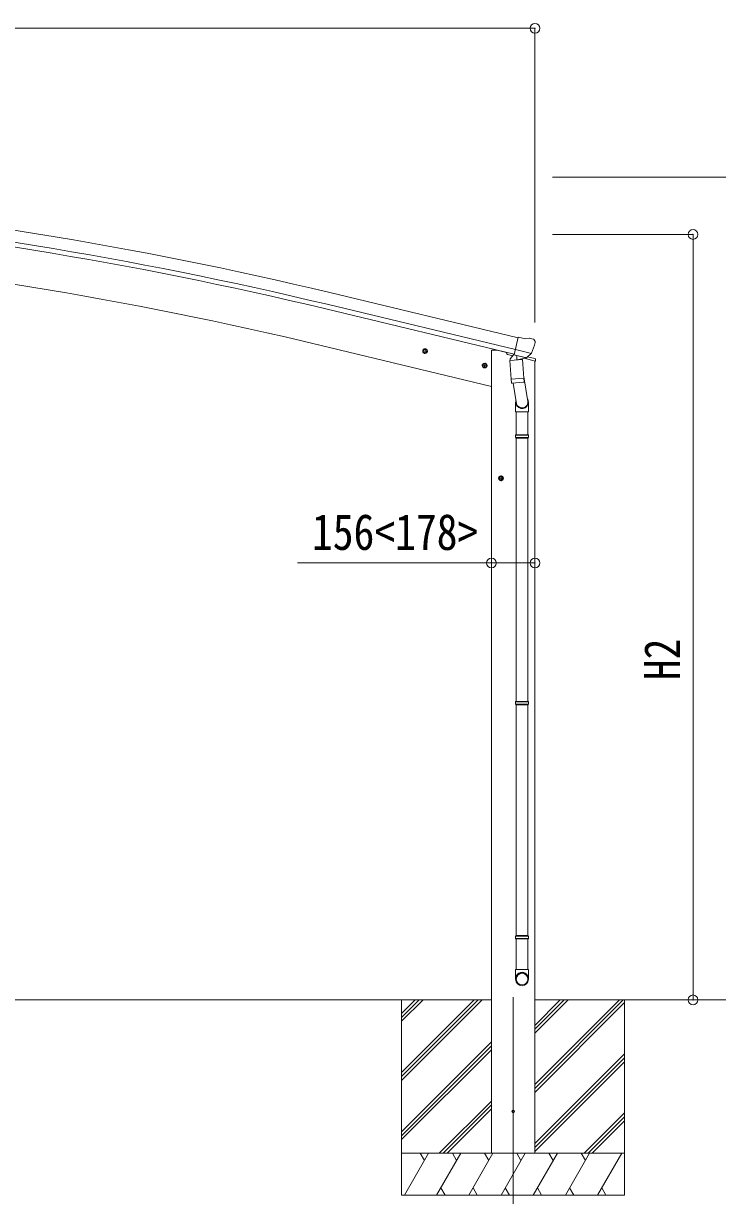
# Model space of a CAD drawing. Units: millimetres at full size, sheet at 1:35; details may follow other scales. Extents: x -9783 to 9892, y -6828 to 6752.
# Drawn here: x -2450 to 40, y -1671 to 2533 of the extents above; entities that cross this region are included whole.
import ezdxf
from ezdxf.enums import TextEntityAlignment as Align

# ---------------------------------------------------------------- set-up
doc = ezdxf.new("R2010")
doc.units = ezdxf.units.MM
doc.header["$LTSCALE"] = 35
doc.header["$PDMODE"] = 32
doc.header["$PDSIZE"] = 35
for name, color, linetype, lineweight in [('0-0_0', 7, 'Continuous', 9), ('0-1_本体', 4, 'Continuous', 9), ('0-2_部品', 7, 'Continuous', 9), ('0-8_PARTS2', 2, 'Continuous', 9), ('0-A_寸法', 6, 'Continuous', 9)]:
    doc.layers.add(name, color=color, linetype=linetype, lineweight=lineweight)
doc.styles.add('ＭＳ ゴシック', font='')
doc.styles.get('ＭＳ ゴシック').set_extended_font_data('MS Gothic')

msp = doc.modelspace()

# ---------------------------------------------------------------- linework, layer by layer
at = {"layer": '0-0_0'}
for p, q in [((-7640.66, -968.88), (-771.69, -968.88)), ((-1093.24, -968.88), (-1093.24, -1668.88)), ((-1093.24, -1229.61), (-832.51, -968.88)), ((-1093.24, -1243.75), (-818.37, -968.88)), ((-1093.24, -1257.89), (-804.23, -968.88)), ((-1093.24, -1045.76), (-1016.36, -968.88)), ((-1093.24, -1031.62), (-1030.5, -968.88)), ((-1093.24, -1017.47), (-1044.66, -968.89)), ((-1044.65, -968.89), (-1044.64, -968.88)), ((-615.49, -1088.51), (-495.86, -968.88)), ((-615.49, -1074.37), (-510, -968.88)), ((-615.49, -1060.23), (-524.14, -968.88)), ((-615.49, -1272.36), (-312.02, -968.89)), ((-615.49, -1286.5), (-297.88, -968.89)), ((-615.49, -1300.64), (-293.24, -978.39)), ((-614.99, -968.88), (-179.81, -968.88)), ((-293.24, -968.88), (-293.24, -1668.88)), ((-1093.24, -1441.74), (-770.99, -1119.49)), ((-1093.24, -1455.88), (-770.99, -1133.63)), ((-1093.24, -1470.02), (-770.99, -1147.77)), ((-615.49, -1484.49), (-293.24, -1162.24)), ((-615.49, -1498.63), (-293.24, -1176.38)), ((-615.49, -1512.77), (-293.24, -1190.52)), ((-958.25, -1518.88), (-770.99, -1331.62)), ((-944.11, -1518.88), (-770.99, -1345.76)), ((-929.97, -1518.88), (-770.99, -1359.9)), ((-437.75, -1518.88), (-293.24, -1374.37)), ((-423.61, -1518.88), (-293.24, -1388.51)), ((-409.47, -1518.88), (-293.24, -1402.65)), ((-293.24, -1518.88), (-1093.24, -1518.88)), ((-1082.95, -1668.88), (-996.35, -1518.88)), ((-1011.35, -1544.86), (-1026.35, -1518.88)), ((-967.48, -1668.88), (-880.88, -1518.88)), ((-895.88, -1544.86), (-910.88, -1518.88)), ((-852.01, -1668.88), (-765.41, -1518.88)), ((-780.41, -1544.86), (-795.41, -1518.88)), ((-736.54, -1668.88), (-649.94, -1518.88)), ((-664.94, -1544.86), (-679.94, -1518.88)), ((-621.07, -1668.88), (-534.47, -1518.88)), ((-549.47, -1544.86), (-564.47, -1518.88)), ((-505.6, -1668.88), (-419, -1518.88)), ((-449, -1518.88), (-434, -1544.86)), ((-390.13, -1668.88), (-303.53, -1518.88)), ((-1093.24, -1668.88), (-293.24, -1668.88)), ((-952.48, -1642.9), (-937.48, -1668.88)), ((-837.01, -1642.9), (-822.01, -1668.88)), ((-721.54, -1642.9), (-706.54, -1668.88)), ((-606.07, -1642.9), (-591.07, -1668.88)), ((-490.6, -1642.9), (-475.6, -1668.88)), ((-375.13, -1642.9), (-360.13, -1668.88))]:
    msp.add_line(p, q, dxfattribs=at)
at = {"layer": '0-1_本体'}
for p, q in [((-675.01, 1405.35), (-1350.7, 1567.3)), ((-685.09, 1363.37), (-1360.76, 1525.32)), ((-689.02, 1347.01), (-1364.68, 1508.96)), ((-770.49, 1231.12), (-1381.3, 1377.76)), ((-770.82, 1361.12), (-770.82, -1518.88)), ((-614.82, 1322.15), (-614.82, -1518.88))]:
    msp.add_line(p, q, dxfattribs=at)
msp.add_lwpolyline([(-770.82, 1361.12), (-750.82, 1361.12), (-716.98, 1353)], dxfattribs=at)
for centre, radius, start, end in [((-4723.45, -12503.95), 14469.82, 76.52099, 85.02099), ((-4723.45, -12503.95), 14409.82, 76.52099, 85.02099), ((-4723.45, -12503.95), 14426.65, 76.52099, 85.02099), ((-4740.87, -12617.05), 14392.42, 76.50111, 84.99887)]:
    msp.add_arc(centre, radius, start, end, dxfattribs=at)
at = {"layer": '0-2_部品'}
for p, q in [((-648.61, 1401.06), (-674.54, 1407.29)), ((-648.61, 1401.06), (-635.35, 1403.76)), ((-620.87, 1400.58), (-634.05, 1403.74)), ((-617.77, 1398.33), (-613.92, 1392.03)), ((-613.56, 1389.75), (-613.83, 1388.6)), ((-999.29, 1355.06), (-1018.74, 1359.73)), ((-1016.32, 1359.15), (-1011.15, 1364.59)), ((-1014.18, 1351.95), (-1016.32, 1359.15)), ((-1011.35, 1347.67), (-1006.68, 1367.12)), ((-1011.15, 1364.59), (-1003.85, 1362.84)), ((-1003.85, 1362.84), (-1001.72, 1355.64)), ((-716.98, 1353.78), (-716.98, 1350.46)), ((-694.26, 1341.06), (-713.15, 1345.6)), ((-690.27, 1345.66), (-703.58, 1330.34)), ((-689.32, 1345.72), (-690.27, 1345.66)), ((-627.61, 1349.44), (-685.12, 1363.25)), ((-644.46, 1334.53), (-628.08, 1349.03)), ((-785.47, 1303.31), (-804.91, 1307.98)), ((-802.49, 1307.4), (-797.32, 1312.84)), ((-800.36, 1300.2), (-802.49, 1307.4)), ((-797.52, 1295.92), (-792.85, 1315.37)), ((-797.32, 1312.84), (-790.02, 1311.09)), ((-790.02, 1311.09), (-787.89, 1303.89)), ((-704.68, 1323.89), (-659, 1327.08)), ((-700.01, 1257.05), (-704.68, 1323.89)), ((-703.58, 1330.34), (-703.14, 1324)), ((-686.24, 1343.25), (-687.77, 1343.62)), ((-649.54, 1334.44), (-686.24, 1343.25)), ((-680.29, 1341.43), (-679.27, 1326.82)), ((-652.08, 1332.43), (-677.89, 1325.99)), ((-660.77, 1330.26), (-660.54, 1326.98)), ((-659, 1327.08), (-654.32, 1260.25)), ((-612.43, 1321.42), (-655.13, 1331.67)), ((-647.17, 1333.97), (-654.69, 1335.77)), ((-651.37, 1334.21), (-651.32, 1333.47)), ((-648.01, 1334.07), (-649.54, 1334.44)), ((-640.93, 1337.52), (-614.73, 1331.23)), ((-612.43, 1328.31), (-612.43, 1321.42)), ((-654.66, 1265.13), (-640.14, 1177.36)), ((-700.01, 1257.05), (-654.32, 1260.25)), ((-700, 1257.05), (-699.11, 1244.36)), ((-655.31, 1245.64), (-697, 1242.73)), ((-693.49, 1242.97), (-680.84, 1168.04)), ((-653.46, 1247.78), (-654.34, 1260.25)), ((-653.86, 1246.42), (-653.86, 1246.42)), ((-683.99, 1174.86), (-683.99, 1140.2)), ((-683.99, 1140.2), (-637.99, 1140.2)), ((-681.99, 1140.2), (-681.99, 1057.68)), ((-639.99, 1140.2), (-639.99, 1057.68)), ((-637.99, 1140.2), (-637.99, 1174.55)), ((-683.99, 1055.68), (-682.99, 1057.68)), ((-683.99, 1055.68), (-637.99, 1055.68)), ((-683.99, 1055.68), (-683.99, 1047.68)), ((-682.99, 1057.68), (-638.99, 1057.68)), ((-637.99, 1055.68), (-638.99, 1057.68)), ((-683.99, 1047.68), (-637.99, 1047.68)), ((-683.99, 1047.68), (-682.99, 1045.68)), ((-682.99, 1045.68), (-638.99, 1045.68)), ((-681.99, 1045.68), (-681.99, 101.49)), ((-639.99, 1045.68), (-639.99, 101.49)), ((-746.49, 901.62), (-726.49, 901.62)), ((-742.99, 905.37), (-736.49, 909.13)), ((-736.49, 891.62), (-736.49, 911.62)), ((-736.49, 909.13), (-729.99, 905.37)), ((-729.99, 897.87), (-736.49, 894.11)), ((-729.99, 905.37), (-729.99, 897.87)), ((-683.99, 99.49), (-682.99, 101.49)), ((-683.99, 99.49), (-637.99, 99.49)), ((-683.99, 99.49), (-683.99, 91.49)), ((-683.99, 91.49), (-637.99, 91.49)), ((-683.99, 91.49), (-682.99, 89.49)), ((-682.99, 101.49), (-638.99, 101.49)), ((-682.99, 89.49), (-638.99, 89.49)), ((-681.99, 89.49), (-681.99, -738.43)), ((-639.99, 89.49), (-639.99, -738.43)), ((-637.99, 99.49), (-638.99, 101.49)), ((-683.99, -740.43), (-682.99, -738.43)), ((-683.99, -740.43), (-637.99, -740.43)), ((-683.99, -740.43), (-683.99, -748.43)), ((-683.99, -748.43), (-637.99, -748.43)), ((-683.99, -748.43), (-682.99, -750.43)), ((-682.99, -738.43), (-638.99, -738.43)), ((-682.99, -750.43), (-638.99, -750.43)), ((-681.99, -750.43), (-681.99, -860.43)), ((-639.99, -750.43), (-639.99, -860.43)), ((-637.99, -740.43), (-638.99, -738.43)), ((-683.99, -894.58), (-683.99, -860.43)), ((-683.99, -860.43), (-637.99, -860.43)), ((-637.99, -894.58), (-637.99, -860.43))]:
    msp.add_line(p, q, dxfattribs=at)
for points in [[(-679.97, 1341.84), (-689.7, 1344.18), (-674.54, 1407.29)], [(-1001.72, 1355.64), (-1006.89, 1350.2), (-1014.18, 1351.95)], [(-627.34, 1350.02), (-627.92, 1349.18), (-628.08, 1349.03)], [(-787.89, 1303.89), (-793.06, 1298.45), (-800.36, 1300.2)], [(-679.97, 1341.84), (-679.74, 1341.69), (-654.97, 1335.74), (-654.69, 1335.77)], [(-637.99, 1055.68), (-637.99, 1047.68), (-638.99, 1045.68)], [(-736.49, 894.11), (-742.99, 897.87), (-742.99, 905.37)], [(-637.99, 99.49), (-637.99, 91.49), (-638.99, 89.49)], [(-637.99, -740.43), (-637.99, -748.43), (-638.99, -750.43)]]:
    msp.add_lwpolyline(points, dxfattribs=at)
for centre, radius in [((-1009.02, 1357.39), 8.5), ((-1009.02, 1357.39), 7.7), ((-1009.02, 1357.39), 6.5), ((-795.19, 1305.64), 8.5), ((-795.19, 1305.64), 7.7), ((-795.19, 1305.64), 6.5), ((-736.49, 901.62), 8.5), ((-736.49, 901.62), 7.7), ((-736.49, 901.62), 6.5)]:
    msp.add_circle(centre, radius, dxfattribs=at)
at = {"layer": '0-2_部品', "color": 4}
msp.add_circle((-692.74, -1368.88), 4.5, dxfattribs=at)
at = {"layer": '0-2_部品'}
for centre, radius, start, end in [((-634.75, 1400.82), 3, 76.5, 101.5), ((-810.64, 1435.85), 202.4, 334.90875, 346.5), ((-622.04, 1395.71), 5, 31.5, 76.5), ((-711.98, 1350.46), 5, 180, 256.5), ((-687.65, 1344.11), 0.5, 221.23754, 256.5), ((-680.89, 1341.35), 0.604, 7.79405, 79.40158), ((-678.25, 1326.97), 1.03, 188.03431, 289.96103), ((-652.32, 1333.4), 1, 284, 4), ((-650.88, 1334.25), 0.5, 76.5, 184), ((-647.89, 1334.56), 0.5, 256.5, 291.76246), ((-615.43, 1328.31), 3, 0, 76.5), ((-697.14, 1244.72), 2, 190.53157, 274), ((-655.45, 1247.64), 2, 274, 322.59038), ((-655.4, 1247.61), 1.95, 322.52234, 4.95983)]:
    msp.add_arc(centre, radius, start, end, dxfattribs=at)
for centre, major_axis, ratio, start_param, end_param in [((-616.48, 1390.46), (1.57, -2.57), 0.99628, 0.7835347, 1.5707963), ((-646.47, 1336.89), (0.73, -2.92), 0.997631, 5.8041905, 5.8929484), ((-646.51, 1337.02), (-2.63, 3.16), 0.650902, 2.1145521, 2.1873627), ((-646.45, 1336.79), (0.73, -2.92), 0.997631, 5.965759, 6.7621801), ((-660.99, 1174.86), (-23, 0), 0.996195, 6.0000678, 10.0103449), ((-660.99, 1174.86), (-21, 0), 0.996195, 0.3319459, 3.3482706), ((-660.99, -892.83), (23, 0), 0.996195, 6.2831853, 9.424778), ((-660.99, -894.58), (23, 0), 0.996195, 6.2831853, 9.424778), ((-660.99, -894.58), (0, -23.43), 0.981806, 4.712389, 7.8539816)]:
    msp.add_ellipse(centre, major_axis=major_axis, ratio=ratio, start_param=start_param, end_param=end_param, dxfattribs=at)
msp.add_ellipse((-660.99, -894.58), major_axis=(-21, 0), ratio=0.996195, dxfattribs=at)
at = {"layer": '0-8_PARTS2'}
msp.add_line((-692.74, -959.67), (-692.74, -1809.91), dxfattribs=at)
at = {"layer": '0-A_寸法'}
for p, q in [((-614.82, 2515.02), (-7796.82, 2515.02)), ((-614.82, 2515.02), (-614.82, 1460.2)), ((507.47, 1980.7), (-551.98, 1980.7)), ((-47.55, 1775.8), (-551.98, 1775.8)), ((-47.55, -968.88), (-47.55, 1775.8)), ((-770.82, 597.89), (-1466.98, 597.89)), ((-770.82, 597.89), (-614.82, 597.89)), ((-47.55, -968.88), (-551.98, -968.88)), ((507.47, -968.88), (-47.55, -968.88))]:
    msp.add_line(p, q, dxfattribs=at)
for p in [(-614.82, 2515.02), (-47.55, 1775.8), (-770.82, 597.89), (-614.82, 597.89), (-47.55, -968.88)]:
    msp.add_point(p, dxfattribs=at)

# ---------------------------------------------------------------- texts
at = {"layer": '0-A_寸法', "color": 7, "style": 'ＭＳ ゴシック', "width": 0.85}
msp.add_text('156<178>', height=129, dxfattribs=at).set_placement((-1414.82, 605.89), align=Align.BOTTOM_LEFT)
msp.add_text('H2', height=129, rotation=90, dxfattribs=at).set_placement((-55.55, 177.46), align=Align.BOTTOM_LEFT)

doc.saveas('drawing.dxf')
